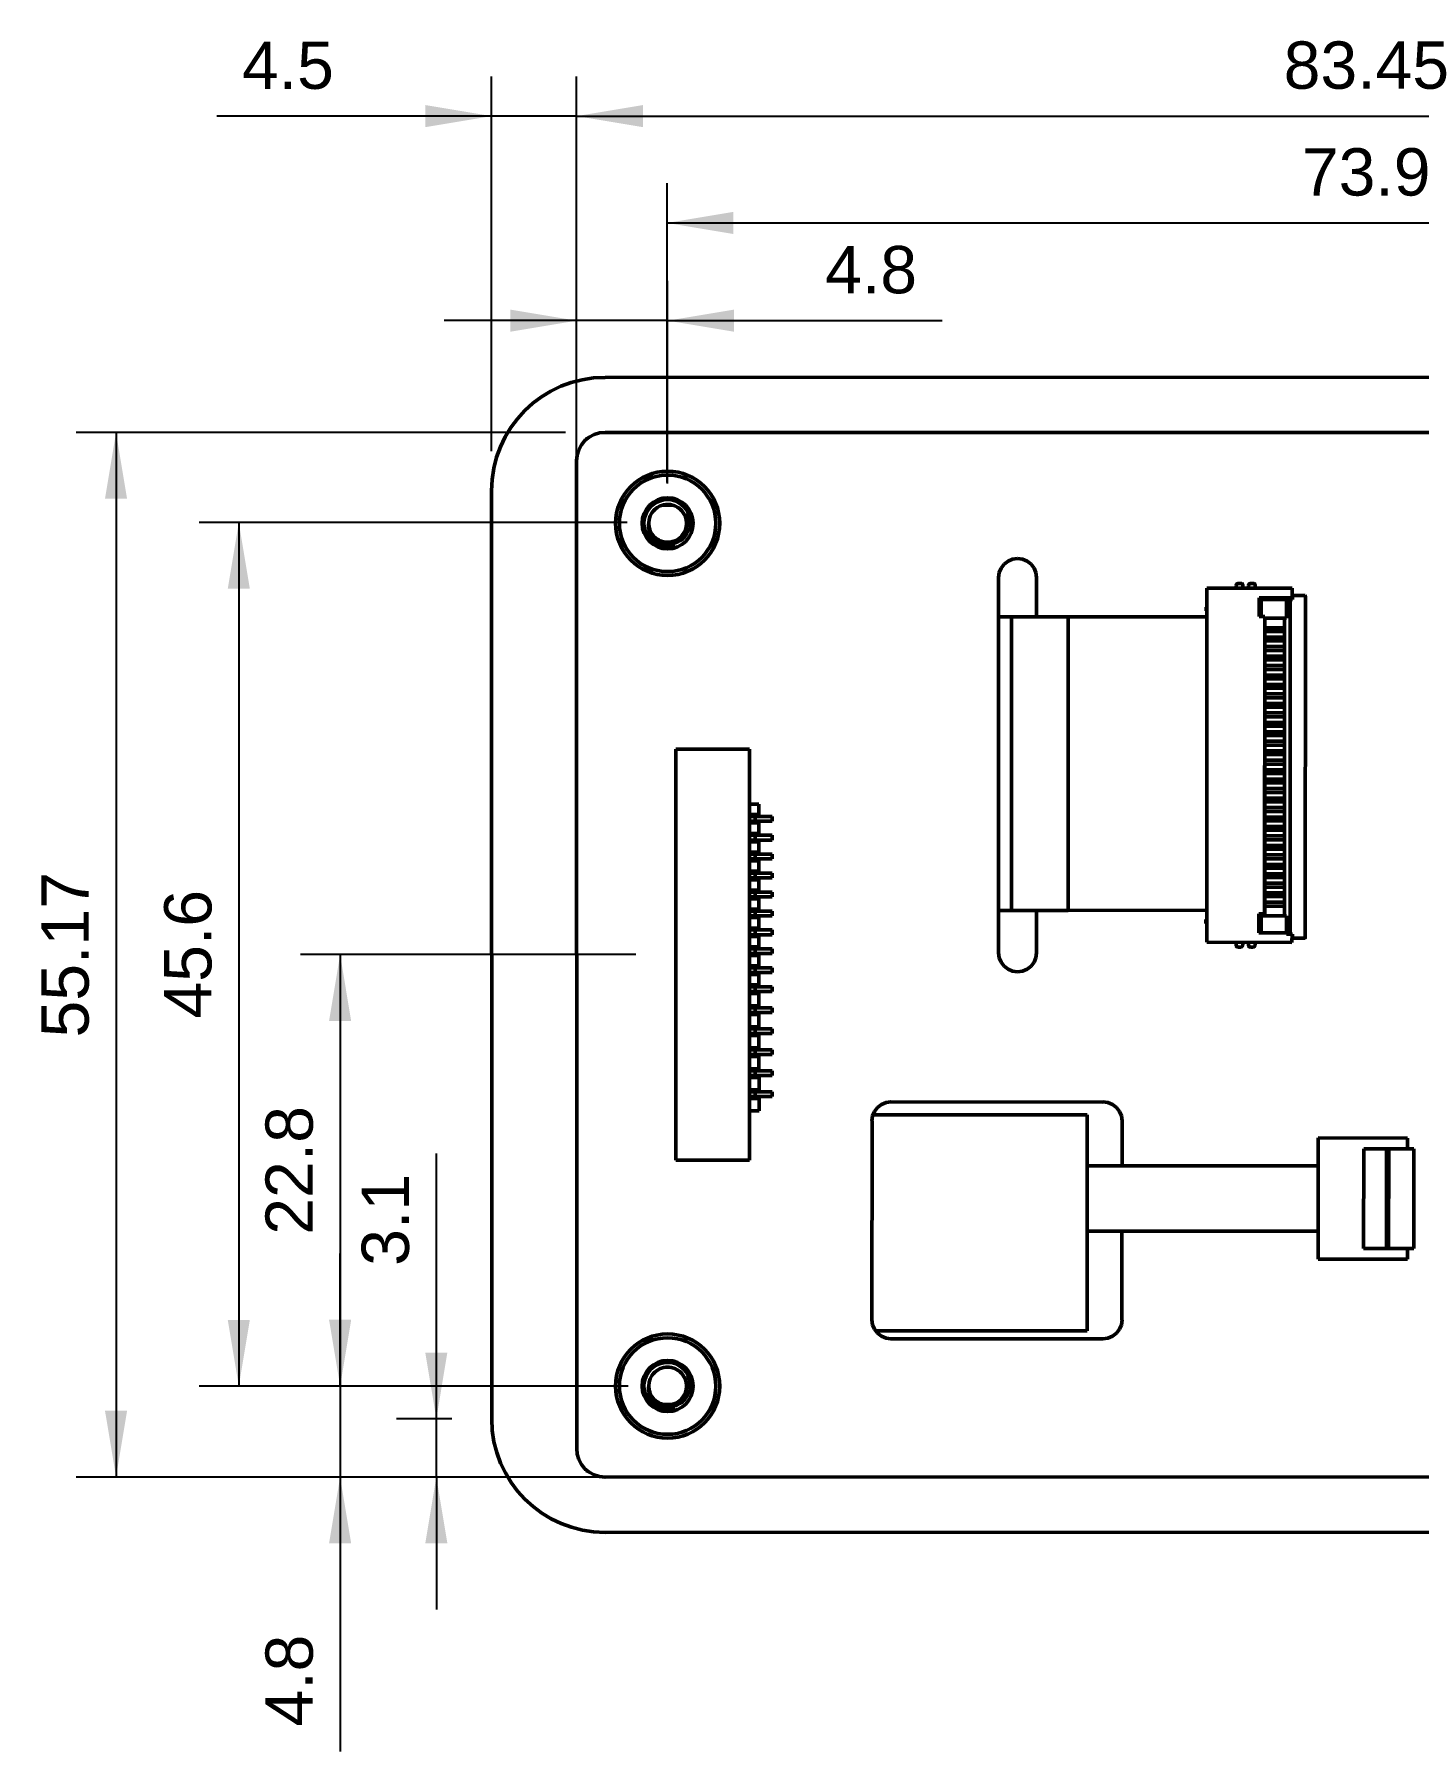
# Model space of a CAD drawing. Header units: millimetres. Extents: x 37 to 347, y 164 to 266.
# Drawn here: x 216.4 to 289.5, y 168.3 to 259 of the extents above; entities that cross this region are included whole.
import ezdxf

# ---------------------------------------------------------------- set-up
doc = ezdxf.new("R2010")
doc.units = ezdxf.units.MM
doc.header["$LTSCALE"] = 0.75
for name, color, linetype, lineweight in [('Dim', 3, 'Continuous', 25), ('Visible', 7, 'Continuous', 50), ('尺寸标注', 3, 'Continuous', 25)]:
    doc.layers.add(name, color=color, linetype=linetype, lineweight=lineweight)
doc.styles.get("Standard").update_dxf_attribs({"font": 'arial.ttf'})
doc.dimstyles.new('Dim-ISO-25', dxfattribs={"dimtxt": 3.5, "dimasz": 3.5, "dimexe": 2.1, "dimexo": 2.1, "dimgap": 1.4, "dimtad": 1, "dimzin": 12, "dimdsep": 46, "dimtxsty": 'Standard', "dimcen": 0, "dimazin": 3, "dimtp": 0.1, "dimtm": 0.1, "dimtfac": 0.714286, "dimtmove": 0, "dimatfit": 3, "dimfxl": 1, "dimtzin": 12, "dimarcsym": 0})

# ---------------------------------------------------------------- blocks, each defined once
blk = doc.blocks.new('*D79')
at = {"color": 0, "linetype": 'ByBlock', "lineweight": -2}
for p, q in [((249.817, 235.29), (249.817, 251.103)), ((323.697, 235.232), (323.697, 251.103)), ((249.817, 249.003), (323.697, 249.003))]:
    blk.add_line(p, q, dxfattribs=at)
at = {"color": 0, "linetype": 'ByBlock'}
for points in [[(249.817, 249.003), (253.317, 248.42), (253.317, 249.587)], [(323.697, 249.003), (320.197, 248.42), (320.197, 249.587)]]:
    blk.add_solid(points, dxfattribs=at)
at = {"layer": 'Defpoints', "color": 0, "linetype": 'ByBlock'}
for p in [(249.817, 233.19), (323.697, 233.132)]:
    blk.add_point(p, dxfattribs=at)
at = {"color": 0, "linetype": 'ByBlock', "lineweight": -2, "insert": (286.757, 251.681), "char_height": 2.5, "attachment_point": 5}
blk.add_mtext('73.9', dxfattribs=at)
blk = doc.blocks.new('*D80')
at = {"color": 0, "linetype": 'ByBlock', "lineweight": -2}
for p, q in [((245.043, 238.539), (245.043, 256.745)), ((328.49, 238.539), (328.49, 256.745)), ((245.043, 254.645), (328.49, 254.645))]:
    blk.add_line(p, q, dxfattribs=at)
at = {"color": 0, "linetype": 'ByBlock'}
for points in [[(245.043, 254.645), (248.543, 254.061), (248.543, 255.228)], [(328.49, 254.645), (324.99, 254.061), (324.99, 255.228)]]:
    blk.add_solid(points, dxfattribs=at)
at = {"layer": 'Defpoints', "color": 0, "linetype": 'ByBlock'}
for p in [(245.043, 236.439), (328.49, 236.439)]:
    blk.add_point(p, dxfattribs=at)
at = {"color": 0, "linetype": 'ByBlock', "lineweight": -2, "insert": (286.767, 257.322), "char_height": 2.5, "attachment_point": 5}
blk.add_mtext('\\A0;83.45', dxfattribs=at)
blk = doc.blocks.new('*D81')
at = {"color": 0, "linetype": 'ByBlock', "lineweight": -2}
for p, q in [((245.043, 235.239), (245.043, 245.942)), ((249.85, 235.239), (249.85, 245.942)), ((245.043, 243.842), (238.043, 243.842)), ((249.85, 243.842), (245.043, 243.842)), ((249.85, 243.842), (264.352, 243.842))]:
    blk.add_line(p, q, dxfattribs=at)
at = {"color": 0, "linetype": 'ByBlock'}
for points in [[(245.043, 243.842), (241.543, 244.426), (241.543, 243.259)], [(249.85, 243.842), (253.35, 244.426), (253.35, 243.259)]]:
    blk.add_solid(points, dxfattribs=at)
at = {"layer": 'Defpoints', "color": 0, "linetype": 'ByBlock'}
for p in [(245.043, 233.139), (249.85, 233.139)]:
    blk.add_point(p, dxfattribs=at)
at = {"color": 0, "linetype": 'ByBlock', "lineweight": -2, "insert": (260.601, 246.519), "char_height": 2.5, "attachment_point": 5}
blk.add_mtext('4.8', dxfattribs=at)
blk = doc.blocks.new('*D82')
at = {"color": 0, "linetype": 'ByBlock', "lineweight": -2}
for p, q in [((232.547, 187.579), (232.547, 194.579)), ((247.75, 187.579), (230.447, 187.579)), ((232.547, 187.579), (232.547, 182.772)), ((247.751, 182.772), (230.447, 182.772)), ((232.547, 182.772), (232.547, 168.271))]:
    blk.add_line(p, q, dxfattribs=at)
at = {"color": 0, "linetype": 'ByBlock'}
for points in [[(232.547, 187.579), (231.963, 191.079), (233.13, 191.079)], [(232.547, 182.772), (231.963, 179.272), (233.13, 179.272)]]:
    blk.add_solid(points, dxfattribs=at)
at = {"layer": 'Defpoints', "color": 0, "linetype": 'ByBlock'}
for p in [(249.85, 187.579), (249.851, 182.772)]:
    blk.add_point(p, dxfattribs=at)
at = {"color": 0, "linetype": 'ByBlock', "lineweight": -2, "insert": (229.87, 172.021), "char_height": 2.5, "attachment_point": 5, "rotation": 90}
blk.add_mtext('4.8', dxfattribs=at)
blk = doc.blocks.new('*D84')
at = {"color": 0, "linetype": 'ByBlock', "lineweight": -2}
for p, q in [((248.177, 210.365), (230.447, 210.365)), ((232.547, 210.365), (232.547, 187.569)), ((247.741, 187.569), (230.447, 187.569))]:
    blk.add_line(p, q, dxfattribs=at)
at = {"color": 0, "linetype": 'ByBlock'}
for points in [[(232.547, 210.365), (231.963, 206.865), (233.13, 206.865)], [(232.547, 187.569), (231.963, 191.069), (233.13, 191.069)]]:
    blk.add_solid(points, dxfattribs=at)
at = {"layer": 'Defpoints', "color": 0, "linetype": 'ByBlock'}
for p in [(250.277, 210.365), (249.841, 187.569)]:
    blk.add_point(p, dxfattribs=at)
at = {"color": 0, "linetype": 'ByBlock', "lineweight": -2, "insert": (229.87, 198.967), "char_height": 2.5, "attachment_point": 5, "rotation": 90}
blk.add_mtext('\\A0;22.8', dxfattribs=at)
blk = doc.blocks.new('*D85')
at = {"color": 0, "linetype": 'ByBlock', "lineweight": -2}
for p, q in [((247.717, 233.19), (225.094, 233.19)), ((227.194, 233.19), (227.194, 187.572)), ((247.757, 187.572), (225.094, 187.572))]:
    blk.add_line(p, q, dxfattribs=at)
at = {"color": 0, "linetype": 'ByBlock'}
for points in [[(227.194, 233.19), (226.611, 229.69), (227.777, 229.69)], [(227.194, 187.572), (226.611, 191.072), (227.777, 191.072)]]:
    blk.add_solid(points, dxfattribs=at)
at = {"layer": 'Defpoints', "color": 0, "linetype": 'ByBlock'}
for p in [(249.817, 233.19), (249.857, 187.572)]:
    blk.add_point(p, dxfattribs=at)
at = {"color": 0, "linetype": 'ByBlock', "lineweight": -2, "insert": (224.518, 210.381), "char_height": 2.5, "attachment_point": 5, "rotation": 90}
blk.add_mtext('45.6', dxfattribs=at)
blk = doc.blocks.new('*D86')
at = {"color": 0, "linetype": 'ByBlock', "lineweight": -2}
for p, q in [((244.45, 237.939), (218.608, 237.939)), ((220.708, 237.939), (220.708, 182.772)), ((244.455, 182.772), (218.608, 182.772))]:
    blk.add_line(p, q, dxfattribs=at)
at = {"color": 0, "linetype": 'ByBlock'}
for points in [[(220.708, 237.939), (220.124, 234.439), (221.291, 234.439)], [(220.708, 182.772), (220.124, 186.272), (221.291, 186.272)]]:
    blk.add_solid(points, dxfattribs=at)
at = {"layer": 'Defpoints', "color": 0, "linetype": 'ByBlock'}
for p in [(246.55, 237.939), (246.555, 182.772)]:
    blk.add_point(p, dxfattribs=at)
at = {"color": 0, "linetype": 'ByBlock', "lineweight": -2, "insert": (218.031, 210.356), "char_height": 2.5, "attachment_point": 5, "rotation": 90}
blk.add_mtext('\\A0;55.17', dxfattribs=at)
blk = doc.blocks.new('*D88')
at = {"color": 0, "linetype": 'ByBlock', "lineweight": -2}
for p, q in [((240.547, 236.947), (240.547, 256.745)), ((245.043, 238.539), (245.043, 256.745)), ((240.547, 254.645), (226.032, 254.645)), ((245.043, 254.645), (240.547, 254.645)), ((245.043, 254.645), (252.043, 254.645))]:
    blk.add_line(p, q, dxfattribs=at)
at = {"color": 0, "linetype": 'ByBlock'}
for points in [[(240.547, 254.645), (237.047, 255.228), (237.047, 254.061)], [(245.043, 254.645), (248.543, 255.228), (248.543, 254.061)]]:
    blk.add_solid(points, dxfattribs=at)
at = {"layer": 'Defpoints', "color": 0, "linetype": 'ByBlock'}
for p in [(245.043, 236.439), (240.547, 234.847)]:
    blk.add_point(p, dxfattribs=at)
at = {"color": 0, "linetype": 'ByBlock', "lineweight": -2, "insert": (229.789, 257.316), "char_height": 2.5, "attachment_point": 5}
blk.add_mtext('\\A0;4.5', dxfattribs=at)
blk = doc.blocks.new('*D90')
at = {"color": 0, "linetype": 'ByBlock', "lineweight": -2}
for p, q in [((237.63, 185.847), (237.63, 199.861)), ((238.454, 185.847), (235.53, 185.847)), ((237.63, 182.772), (237.63, 185.847)), ((244.866, 182.772), (235.53, 182.772)), ((237.63, 182.772), (237.63, 175.772))]:
    blk.add_line(p, q, dxfattribs=at)
at = {"color": 0, "linetype": 'ByBlock'}
for points in [[(237.63, 185.847), (238.213, 189.347), (237.046, 189.347)], [(237.63, 182.772), (238.213, 179.272), (237.046, 179.272)]]:
    blk.add_solid(points, dxfattribs=at)
at = {"layer": 'Defpoints', "color": 0, "linetype": 'ByBlock'}
for p in [(240.554, 185.847), (246.966, 182.772)]:
    blk.add_point(p, dxfattribs=at)
at = {"color": 0, "linetype": 'ByBlock', "lineweight": -2, "insert": (234.952, 196.354), "char_height": 2.5, "attachment_point": 5, "rotation": 90}
blk.add_mtext('\\A0;3.1', dxfattribs=at)

msp = doc.modelspace()

# ---------------------------------------------------------------- linework, layer by layer
at = {"layer": 'Visible'}
for p, q in [((246.546, 240.848), (326.986, 240.859)), ((245.713, 237.692), (245.484, 237.505)), ((245.973, 237.832), (245.713, 237.692)), ((246.256, 237.918), (245.973, 237.832)), ((246.55, 237.939), (246.256, 237.918)), ((326.99, 237.946), (246.55, 237.939)), ((245.072, 236.733), (245.043, 236.439)), ((245.158, 237.016), (245.072, 236.733)), ((245.297, 237.277), (245.158, 237.016)), ((245.484, 237.505), (245.297, 237.277)), ((245.597, 237.598), (245.517, 237.598)), ((245.517, 237.598), (245.517, 237.531)), ((245.043, 236.439), (245.05, 184.289)), ((240.554, 185.847), (240.547, 234.847)), ((250.132, 234.098), (249.568, 234.098)), ((268.337, 231.282), (268.076, 231.247)), ((268.598, 231.247), (268.337, 231.282)), ((267.363, 230.534), (267.329, 230.273)), ((267.464, 230.778), (267.363, 230.534)), ((267.624, 230.986), (267.464, 230.778)), ((267.833, 231.147), (267.624, 230.986)), ((268.076, 231.247), (267.833, 231.147)), ((268.842, 231.147), (268.598, 231.247)), ((269.05, 230.986), (268.842, 231.147)), ((269.211, 230.778), (269.05, 230.986)), ((269.311, 230.534), (269.211, 230.778)), ((269.346, 230.273), (269.311, 230.534)), ((267.329, 230.273), (267.337, 230.273)), ((267.337, 230.273), (267.329, 210.461)), ((269.345, 228.201), (269.346, 230.273)), ((278.337, 211.013), (278.346, 229.713)), ((282.846, 229.711), (278.346, 229.713)), ((279.896, 229.863), (279.896, 229.713)), ((280.146, 229.963), (279.996, 229.963)), ((280.246, 229.762), (280.246, 229.862)), ((280.546, 229.862), (280.546, 229.762)), ((280.796, 229.962), (280.646, 229.962)), ((280.896, 229.712), (280.896, 229.862)), ((282.846, 229.711), (282.845, 229.211)), ((278.345, 228.713), (278.295, 228.713)), ((278.295, 228.713), (278.295, 228.513)), ((281.095, 228.212), (281.095, 229.212)), ((281.095, 229.212), (282.845, 229.211)), ((281.208, 229.118), (281.207, 228.212)), ((281.208, 229.118), (281.408, 229.118)), ((281.408, 229.118), (282.548, 229.118)), ((282.345, 229.212), (282.345, 229.118)), ((282.548, 229.118), (282.547, 228.138)), ((282.548, 229.118), (282.748, 229.117)), ((282.74, 211.437), (282.748, 229.117)), ((282.748, 229.117), (282.868, 229.117)), ((282.845, 229.117), (282.845, 229.211)), ((283.479, 229.327), (282.868, 229.327)), ((282.868, 229.117), (282.868, 229.327)), ((283.535, 229.327), (283.479, 229.327)), ((283.54, 211.277), (283.548, 229.277)), ((268.018, 228.201), (267.336, 228.201)), ((271.018, 228.201), (268.018, 228.201)), ((268.02, 212.701), (268.018, 228.201)), ((271.018, 228.201), (278.345, 228.202)), ((271.02, 212.701), (271.018, 228.201)), ((278.345, 228.513), (278.295, 228.513)), ((281.395, 228.212), (281.095, 228.212)), ((281.388, 212.512), (281.395, 228.212)), ((281.407, 228.138), (281.395, 228.138)), ((281.395, 227.712), (281.407, 227.712)), ((282.547, 228.138), (281.407, 228.138)), ((281.407, 228.138), (281.407, 227.628)), ((282.447, 227.628), (282.447, 228.138)), ((281.407, 227.128), (281.394, 227.128)), ((281.407, 226.928), (281.394, 226.928)), ((281.407, 227.628), (281.395, 227.628)), ((281.407, 227.428), (281.395, 227.428)), ((281.395, 227.212), (281.407, 227.212)), ((281.407, 227.628), (282.447, 227.628)), ((281.407, 227.428), (281.407, 227.628)), ((281.407, 227.428), (281.407, 227.128)), ((282.447, 227.428), (281.407, 227.428)), ((281.407, 226.928), (281.407, 227.128)), ((281.407, 227.128), (282.447, 227.128)), ((281.407, 226.928), (281.407, 226.628)), ((282.447, 226.928), (281.407, 226.928)), ((282.447, 227.628), (282.447, 227.428)), ((282.447, 227.128), (282.447, 227.428)), ((282.447, 227.128), (282.447, 226.928)), ((282.447, 226.628), (282.447, 226.928)), ((281.394, 226.712), (281.407, 226.712)), ((281.407, 226.628), (281.394, 226.628)), ((281.406, 226.428), (281.394, 226.428)), ((281.394, 226.212), (281.406, 226.212)), ((281.406, 226.128), (281.394, 226.128)), ((281.406, 225.928), (281.394, 225.928)), ((281.406, 226.428), (281.407, 226.628)), ((281.406, 226.428), (281.406, 226.128)), ((282.446, 226.428), (281.406, 226.428)), ((281.406, 225.928), (281.406, 226.128)), ((281.406, 226.128), (282.446, 226.128)), ((281.406, 225.928), (281.406, 225.628)), ((282.446, 225.928), (281.406, 225.928)), ((281.407, 226.628), (282.447, 226.628)), ((282.447, 226.628), (282.446, 226.428)), ((282.446, 226.128), (282.446, 226.428)), ((282.446, 226.128), (282.446, 225.928)), ((282.446, 225.628), (282.446, 225.928)), ((281.394, 225.712), (281.406, 225.712)), ((281.406, 225.628), (281.394, 225.628)), ((281.406, 225.428), (281.394, 225.428)), ((281.394, 225.212), (281.406, 225.212)), ((281.406, 225.128), (281.394, 225.128)), ((281.406, 224.928), (281.394, 224.928)), ((281.406, 225.428), (281.406, 225.628)), ((281.406, 225.628), (282.446, 225.628)), ((281.406, 225.428), (281.406, 225.128)), ((282.446, 225.428), (281.406, 225.428)), ((281.406, 224.928), (281.406, 225.128)), ((281.406, 225.128), (282.446, 225.128)), ((281.406, 224.928), (281.406, 224.628)), ((282.446, 224.928), (281.406, 224.928)), ((282.446, 225.628), (282.446, 225.428)), ((282.446, 225.128), (282.446, 225.428)), ((282.446, 225.128), (282.446, 224.928)), ((282.446, 224.628), (282.446, 224.928)), ((281.393, 224.712), (281.406, 224.712)), ((281.406, 224.628), (281.393, 224.628)), ((281.406, 224.428), (281.393, 224.428)), ((281.393, 224.212), (281.405, 224.212)), ((281.405, 224.128), (281.393, 224.128)), ((281.406, 224.428), (281.405, 224.128)), ((281.405, 223.928), (281.405, 224.128)), ((281.405, 224.128), (282.445, 224.128)), ((281.406, 224.428), (281.406, 224.628)), ((281.406, 224.628), (282.446, 224.628)), ((282.446, 224.428), (281.406, 224.428)), ((282.445, 224.128), (282.446, 224.428)), ((282.445, 224.128), (282.445, 223.928)), ((282.446, 224.628), (282.446, 224.428)), ((281.405, 223.928), (281.393, 223.928)), ((281.393, 223.712), (281.405, 223.712)), ((281.405, 223.628), (281.393, 223.628)), ((281.405, 223.428), (281.393, 223.428)), ((281.393, 223.212), (281.405, 223.212)), ((281.405, 223.128), (281.393, 223.128)), ((281.405, 223.928), (281.405, 223.628)), ((282.445, 223.928), (281.405, 223.928)), ((281.405, 223.428), (281.405, 223.628)), ((281.405, 223.628), (282.445, 223.628)), ((281.405, 223.428), (281.405, 223.128)), ((282.445, 223.428), (281.405, 223.428)), ((281.405, 222.928), (281.405, 223.128)), ((281.405, 223.128), (282.445, 223.128)), ((282.445, 223.628), (282.445, 223.928)), ((282.445, 223.628), (282.445, 223.428)), ((282.445, 223.128), (282.445, 223.428)), ((282.445, 223.128), (282.445, 222.928)), ((281.405, 222.428), (281.392, 222.428)), ((281.392, 222.212), (281.405, 222.212)), ((281.405, 222.928), (281.393, 222.928)), ((281.393, 222.712), (281.405, 222.712)), ((281.405, 222.628), (281.393, 222.628)), ((281.405, 222.928), (281.405, 222.628)), ((282.445, 222.928), (281.405, 222.928)), ((281.405, 222.428), (281.405, 222.628)), ((281.405, 222.628), (282.445, 222.628)), ((281.405, 222.428), (281.405, 222.128)), ((282.445, 222.428), (281.405, 222.428)), ((282.445, 222.628), (282.445, 222.928)), ((282.445, 222.628), (282.445, 222.428)), ((282.445, 222.128), (282.445, 222.428)), ((281.405, 222.128), (281.392, 222.128)), ((281.404, 221.928), (281.392, 221.928)), ((281.392, 221.712), (281.404, 221.712)), ((281.404, 221.628), (281.392, 221.628)), ((281.404, 221.428), (281.392, 221.428)), ((281.404, 221.928), (281.405, 222.128)), ((281.404, 221.928), (281.404, 221.628)), ((282.444, 221.928), (281.404, 221.928)), ((281.404, 221.428), (281.404, 221.628)), ((281.404, 221.628), (282.444, 221.628)), ((281.404, 221.428), (281.404, 221.128)), ((282.444, 221.428), (281.404, 221.428)), ((281.405, 222.128), (282.445, 222.128)), ((282.445, 222.128), (282.444, 221.928)), ((282.444, 221.628), (282.444, 221.928)), ((282.444, 221.628), (282.444, 221.428)), ((282.444, 221.128), (282.444, 221.428)), ((250.275, 221.215), (250.278, 199.515)), ((254.175, 221.215), (250.275, 221.215)), ((254.178, 199.515), (254.175, 221.215)), ((281.392, 221.212), (281.404, 221.212)), ((281.404, 221.128), (281.392, 221.128)), ((281.404, 220.928), (281.392, 220.928)), ((281.392, 220.712), (281.404, 220.712)), ((281.404, 220.628), (281.392, 220.628)), ((281.404, 220.428), (281.392, 220.428)), ((281.404, 220.928), (281.404, 221.128)), ((281.404, 221.128), (282.444, 221.128)), ((281.404, 220.928), (281.404, 220.628)), ((282.444, 220.928), (281.404, 220.928)), ((281.404, 220.428), (281.404, 220.628)), ((281.404, 220.628), (282.444, 220.628)), ((281.404, 220.428), (281.404, 220.128)), ((282.444, 220.428), (281.404, 220.428)), ((282.444, 221.128), (282.444, 220.928)), ((282.444, 220.628), (282.444, 220.928)), ((282.444, 220.628), (282.444, 220.428)), ((282.444, 220.128), (282.444, 220.428)), ((281.391, 220.212), (281.404, 220.212)), ((281.404, 220.128), (281.391, 220.128)), ((281.404, 219.928), (281.391, 219.928)), ((281.391, 219.712), (281.403, 219.712)), ((281.403, 219.628), (281.391, 219.628)), ((281.404, 219.928), (281.403, 219.628)), ((281.403, 219.428), (281.403, 219.628)), ((281.403, 219.628), (282.443, 219.628)), ((281.404, 219.928), (281.404, 220.128)), ((281.404, 220.128), (282.444, 220.128)), ((282.444, 219.928), (281.404, 219.928)), ((282.443, 219.628), (282.444, 219.928)), ((282.443, 219.628), (282.443, 219.428)), ((282.444, 220.128), (282.444, 219.928)), ((281.403, 219.428), (281.391, 219.428)), ((281.391, 219.212), (281.403, 219.212)), ((281.403, 219.128), (281.391, 219.128)), ((281.403, 218.928), (281.391, 218.928)), ((281.391, 218.712), (281.403, 218.712)), ((281.403, 218.628), (281.391, 218.628)), ((281.403, 219.428), (281.403, 219.128)), ((282.443, 219.428), (281.403, 219.428)), ((281.403, 218.928), (281.403, 219.128)), ((281.403, 219.128), (282.443, 219.128)), ((281.403, 218.928), (281.403, 218.628)), ((282.443, 218.928), (281.403, 218.928)), ((281.403, 218.428), (281.403, 218.628)), ((281.403, 218.628), (282.443, 218.628)), ((282.443, 219.128), (282.443, 219.428)), ((282.443, 219.128), (282.443, 218.928)), ((282.443, 218.628), (282.443, 218.928)), ((282.443, 218.628), (282.443, 218.428)), ((254.175, 218.315), (254.675, 218.315)), ((254.176, 217.765), (254.676, 217.765)), ((254.176, 217.665), (254.226, 217.665)), ((254.476, 217.665), (254.226, 217.665)), ((254.476, 217.665), (255.376, 217.665)), ((254.476, 217.665), (254.476, 217.415)), ((254.676, 217.765), (254.675, 218.315)), ((255.376, 217.665), (255.376, 217.415)), ((281.403, 217.928), (281.39, 217.928)), ((281.39, 217.712), (281.403, 217.712)), ((281.403, 218.428), (281.391, 218.428)), ((281.391, 218.212), (281.403, 218.212)), ((281.403, 218.128), (281.391, 218.128)), ((281.403, 218.428), (281.403, 218.128)), ((282.443, 218.428), (281.403, 218.428)), ((281.403, 217.928), (281.403, 218.128)), ((281.403, 218.128), (282.443, 218.128)), ((281.403, 217.928), (281.403, 217.628)), ((282.443, 217.928), (281.403, 217.928)), ((282.443, 218.128), (282.443, 218.428)), ((282.443, 218.128), (282.443, 217.928)), ((282.443, 217.628), (282.443, 217.928)), ((254.176, 217.415), (254.226, 217.415)), ((254.176, 217.315), (254.676, 217.315)), ((254.176, 216.765), (254.676, 216.765)), ((254.226, 217.415), (254.476, 217.415)), ((255.376, 217.415), (254.476, 217.415)), ((254.676, 216.765), (254.676, 217.315)), ((281.403, 217.628), (281.39, 217.628)), ((281.402, 217.428), (281.39, 217.428)), ((281.39, 217.212), (281.402, 217.212)), ((281.402, 217.128), (281.39, 217.128)), ((281.402, 216.928), (281.39, 216.928)), ((281.402, 217.428), (281.403, 217.628)), ((281.402, 217.428), (281.402, 217.128)), ((282.442, 217.428), (281.402, 217.428)), ((281.402, 216.928), (281.402, 217.128)), ((281.402, 217.128), (282.442, 217.128)), ((281.402, 216.928), (281.402, 216.628)), ((282.442, 216.928), (281.402, 216.928)), ((281.403, 217.628), (282.443, 217.628)), ((282.443, 217.628), (282.442, 217.428)), ((282.442, 217.128), (282.442, 217.428)), ((282.442, 217.128), (282.442, 216.928)), ((282.442, 216.628), (282.442, 216.928)), ((254.176, 216.665), (254.226, 216.665)), ((254.176, 216.415), (254.226, 216.415)), ((254.176, 216.315), (254.676, 216.315)), ((254.476, 216.665), (254.226, 216.665)), ((254.226, 216.415), (254.476, 216.415)), ((254.476, 216.665), (255.376, 216.665)), ((254.476, 216.665), (254.476, 216.415)), ((255.376, 216.415), (254.476, 216.415)), ((254.676, 215.765), (254.676, 216.315)), ((255.376, 216.665), (255.376, 216.415)), ((281.39, 216.712), (281.402, 216.712)), ((281.402, 216.628), (281.39, 216.628)), ((281.402, 216.428), (281.39, 216.428)), ((281.39, 216.212), (281.402, 216.212)), ((281.402, 216.128), (281.39, 216.128)), ((281.402, 215.928), (281.39, 215.928)), ((281.402, 216.428), (281.402, 216.628)), ((281.402, 216.628), (282.442, 216.628)), ((281.402, 216.428), (281.402, 216.128)), ((282.442, 216.428), (281.402, 216.428)), ((281.402, 215.928), (281.402, 216.128)), ((281.402, 216.128), (282.442, 216.128)), ((281.402, 215.928), (281.402, 215.628)), ((282.442, 215.928), (281.402, 215.928)), ((282.442, 216.628), (282.442, 216.428)), ((282.442, 216.128), (282.442, 216.428)), ((282.442, 216.128), (282.442, 215.928)), ((282.442, 215.628), (282.442, 215.928)), ((254.176, 215.765), (254.676, 215.765)), ((254.176, 215.665), (254.226, 215.665)), ((254.176, 215.415), (254.226, 215.415)), ((254.176, 215.315), (254.676, 215.315)), ((254.476, 215.665), (254.226, 215.665)), ((254.226, 215.415), (254.476, 215.415)), ((254.476, 215.665), (255.376, 215.665)), ((254.476, 215.665), (254.476, 215.415)), ((255.376, 215.415), (254.476, 215.415)), ((254.676, 214.765), (254.676, 215.315)), ((255.376, 215.665), (255.376, 215.415)), ((281.402, 215.628), (281.389, 215.628)), ((281.402, 215.428), (281.389, 215.428)), ((281.389, 215.212), (281.402, 215.212)), ((281.401, 215.128), (281.389, 215.128)), ((281.39, 215.712), (281.402, 215.712)), ((281.402, 215.428), (281.401, 215.128)), ((281.401, 214.928), (281.401, 215.128)), ((281.401, 215.128), (282.441, 215.128)), ((281.402, 215.428), (281.402, 215.628)), ((281.402, 215.628), (282.442, 215.628)), ((282.442, 215.428), (281.402, 215.428)), ((282.441, 215.128), (282.442, 215.428)), ((282.441, 215.128), (282.441, 214.928)), ((282.442, 215.628), (282.442, 215.428)), ((254.176, 214.765), (254.676, 214.765)), ((254.176, 214.665), (254.226, 214.665)), ((254.176, 214.415), (254.226, 214.415)), ((254.176, 214.315), (254.676, 214.315)), ((254.476, 214.665), (254.226, 214.665)), ((254.226, 214.415), (254.476, 214.415)), ((254.476, 214.665), (255.376, 214.665)), ((254.476, 214.665), (254.476, 214.415)), ((255.376, 214.415), (254.476, 214.415)), ((254.676, 213.765), (254.676, 214.315)), ((255.376, 214.665), (255.376, 214.415)), ((281.401, 214.928), (281.389, 214.928)), ((281.389, 214.712), (281.401, 214.712)), ((281.401, 214.628), (281.389, 214.628)), ((281.401, 214.428), (281.389, 214.428)), ((281.389, 214.212), (281.401, 214.212)), ((281.401, 214.128), (281.389, 214.128)), ((281.401, 214.928), (281.401, 214.628)), ((282.441, 214.928), (281.401, 214.928)), ((281.401, 214.428), (281.401, 214.628)), ((281.401, 214.628), (282.441, 214.628)), ((281.401, 214.428), (281.401, 214.128)), ((282.441, 214.428), (281.401, 214.428)), ((281.401, 213.928), (281.401, 214.128)), ((281.401, 214.128), (282.441, 214.128)), ((282.441, 214.628), (282.441, 214.928)), ((282.441, 214.628), (282.441, 214.428)), ((282.441, 214.128), (282.441, 214.428)), ((282.441, 214.128), (282.441, 213.928)), ((254.176, 213.765), (254.676, 213.765)), ((254.176, 213.665), (254.226, 213.665)), ((254.176, 213.415), (254.226, 213.415)), ((254.176, 213.315), (254.676, 213.315)), ((254.476, 213.665), (254.226, 213.665)), ((254.226, 213.415), (254.476, 213.415)), ((254.476, 213.665), (255.376, 213.665)), ((254.476, 213.665), (254.476, 213.415)), ((255.376, 213.415), (254.476, 213.415)), ((254.676, 212.765), (254.676, 213.315)), ((255.376, 213.665), (255.376, 213.415)), ((281.388, 213.212), (281.401, 213.212)), ((281.401, 213.128), (281.388, 213.128)), ((281.401, 213.928), (281.389, 213.928)), ((281.389, 213.712), (281.401, 213.712)), ((281.401, 213.628), (281.389, 213.628)), ((281.401, 213.428), (281.389, 213.428)), ((281.401, 213.928), (281.401, 213.628)), ((282.441, 213.928), (281.401, 213.928)), ((281.401, 213.428), (281.401, 213.628)), ((281.401, 213.628), (282.441, 213.628)), ((281.401, 213.428), (281.401, 213.128)), ((282.441, 213.428), (281.401, 213.428)), ((281.401, 212.928), (281.401, 213.128)), ((281.401, 213.128), (282.441, 213.128)), ((282.441, 213.628), (282.441, 213.928)), ((282.441, 213.628), (282.441, 213.428)), ((282.441, 213.128), (282.441, 213.428)), ((282.441, 213.128), (282.441, 212.928)), ((254.176, 212.765), (254.676, 212.765)), ((254.176, 212.665), (254.226, 212.665)), ((254.176, 212.415), (254.226, 212.415)), ((254.176, 212.315), (254.676, 212.315)), ((254.476, 212.665), (254.226, 212.665)), ((254.226, 212.415), (254.476, 212.415)), ((254.476, 212.665), (255.376, 212.665)), ((254.476, 212.665), (254.476, 212.415)), ((255.376, 212.415), (254.476, 212.415)), ((254.676, 211.765), (254.676, 212.315)), ((255.376, 212.665), (255.376, 212.415)), ((268.02, 212.701), (267.33, 212.701)), ((268.02, 212.701), (271.02, 212.701)), ((269.337, 210.461), (269.338, 212.701)), ((278.338, 212.702), (271.02, 212.701)), ((281.088, 212.512), (281.388, 212.512)), ((281.088, 211.512), (281.088, 212.512)), ((281.2, 212.418), (281.4, 212.418)), ((281.2, 212.418), (281.2, 211.512)), ((281.401, 212.928), (281.388, 212.928)), ((281.401, 212.928), (281.4, 212.418)), ((281.4, 212.418), (282.54, 212.418)), ((282.441, 212.928), (281.401, 212.928)), ((282.44, 212.418), (282.441, 212.928)), ((282.54, 212.418), (282.54, 211.511)), ((254.176, 211.765), (254.676, 211.765)), ((254.176, 211.665), (254.226, 211.665)), ((254.176, 211.415), (254.226, 211.415)), ((254.176, 211.315), (254.676, 211.315)), ((254.476, 211.665), (254.226, 211.665)), ((254.226, 211.415), (254.476, 211.415)), ((254.476, 211.665), (255.376, 211.665)), ((254.476, 211.665), (254.476, 211.415)), ((255.376, 211.415), (254.476, 211.415)), ((254.677, 210.765), (254.676, 211.315)), ((255.376, 211.665), (255.376, 211.415)), ((278.338, 212.213), (278.288, 212.213)), ((278.288, 212.213), (278.288, 212.013)), ((278.338, 212.013), (278.288, 212.013)), ((282.545, 211.511), (281.088, 211.512)), ((282.74, 211.437), (282.545, 211.438)), ((282.86, 211.437), (282.74, 211.437)), ((282.838, 211.437), (282.837, 211.011)), ((282.86, 211.227), (282.86, 211.437)), ((254.177, 210.765), (254.677, 210.765)), ((254.177, 210.665), (254.227, 210.665)), ((254.177, 210.415), (254.227, 210.415)), ((254.477, 210.665), (254.227, 210.665)), ((254.227, 210.415), (254.477, 210.415)), ((254.477, 210.665), (255.377, 210.665)), ((254.477, 210.665), (254.477, 210.415)), ((255.377, 210.415), (254.477, 210.415)), ((255.377, 210.665), (255.377, 210.415)), ((267.329, 210.461), (267.363, 210.2)), ((269.311, 210.2), (269.346, 210.461)), ((269.346, 210.461), (269.337, 210.461)), ((278.337, 211.013), (282.837, 211.011)), ((279.887, 211.013), (279.887, 210.863)), ((279.987, 210.763), (280.137, 210.763)), ((280.237, 210.862), (280.237, 210.962)), ((280.537, 210.962), (280.537, 210.862)), ((280.637, 210.762), (280.787, 210.762)), ((280.887, 210.862), (280.887, 211.012)), ((283.471, 211.227), (282.86, 211.227)), ((283.471, 211.227), (283.527, 211.227)), ((254.177, 210.315), (254.677, 210.315)), ((254.177, 209.765), (254.677, 209.765)), ((254.177, 209.665), (254.227, 209.665)), ((254.477, 209.665), (254.227, 209.665)), ((254.477, 209.665), (255.377, 209.665)), ((254.477, 209.665), (254.477, 209.415)), ((254.677, 209.765), (254.677, 210.315)), ((255.377, 209.665), (255.377, 209.415)), ((267.363, 210.2), (267.464, 209.957)), ((267.464, 209.957), (267.624, 209.748)), ((267.624, 209.748), (267.833, 209.588)), ((267.833, 209.588), (268.076, 209.487)), ((268.598, 209.487), (268.842, 209.588)), ((268.842, 209.588), (269.05, 209.748)), ((269.05, 209.748), (269.211, 209.957)), ((269.211, 209.957), (269.311, 210.2)), ((254.177, 209.415), (254.227, 209.415)), ((254.177, 209.315), (254.677, 209.315)), ((254.177, 208.765), (254.677, 208.765)), ((254.177, 208.665), (254.227, 208.665)), ((254.227, 209.415), (254.477, 209.415)), ((254.477, 208.665), (254.227, 208.665)), ((255.377, 209.415), (254.477, 209.415)), ((254.477, 208.665), (255.377, 208.665)), ((254.477, 208.665), (254.477, 208.415)), ((254.677, 208.765), (254.677, 209.315)), ((255.377, 208.665), (255.377, 208.415)), ((268.076, 209.487), (268.337, 209.453)), ((268.337, 209.453), (268.598, 209.487)), ((254.177, 208.415), (254.227, 208.415)), ((254.177, 208.315), (254.677, 208.315)), ((254.227, 208.415), (254.477, 208.415)), ((255.377, 208.415), (254.477, 208.415)), ((254.677, 207.655), (254.677, 208.315)), ((254.677, 207.655), (254.177, 207.655)), ((254.177, 207.555), (254.227, 207.555)), ((254.227, 207.305), (254.177, 207.305)), ((254.677, 207.205), (254.177, 207.205)), ((254.227, 207.555), (254.477, 207.555)), ((254.227, 207.305), (254.477, 207.305)), ((254.477, 207.555), (254.477, 207.305)), ((255.377, 207.555), (254.477, 207.555)), ((255.377, 207.305), (254.477, 207.305)), ((254.677, 207.205), (254.677, 206.545)), ((255.377, 207.555), (255.377, 207.305)), ((254.677, 206.545), (254.177, 206.545)), ((254.227, 206.445), (254.177, 206.445)), ((254.227, 206.195), (254.177, 206.195)), ((254.677, 206.095), (254.177, 206.095)), ((254.227, 206.445), (254.477, 206.445)), ((254.227, 206.195), (254.477, 206.195)), ((254.477, 206.445), (254.477, 206.195)), ((255.377, 206.445), (254.477, 206.445)), ((255.377, 206.195), (254.477, 206.195)), ((254.677, 206.095), (254.677, 205.435)), ((255.377, 206.445), (255.377, 206.195)), ((254.677, 205.435), (254.177, 205.435)), ((254.227, 205.335), (254.177, 205.335)), ((254.227, 205.085), (254.177, 205.085)), ((254.677, 204.985), (254.177, 204.985)), ((254.227, 205.335), (254.477, 205.335)), ((254.227, 205.085), (254.477, 205.085)), ((254.477, 205.335), (254.477, 205.085)), ((255.377, 205.335), (254.477, 205.335)), ((255.377, 205.085), (254.477, 205.085)), ((254.677, 204.985), (254.677, 204.325)), ((255.377, 205.335), (255.377, 205.085)), ((254.677, 204.325), (254.177, 204.325)), ((254.227, 204.225), (254.177, 204.225)), ((254.227, 204.225), (254.477, 204.225)), ((254.477, 204.225), (254.477, 203.975)), ((255.377, 204.225), (254.477, 204.225)), ((255.377, 204.225), (255.377, 203.975)), ((254.227, 203.975), (254.177, 203.975)), ((254.678, 203.875), (254.178, 203.875)), ((254.678, 203.215), (254.178, 203.215)), ((254.227, 203.975), (254.477, 203.975)), ((255.377, 203.975), (254.477, 203.975)), ((254.678, 203.875), (254.678, 203.215)), ((254.228, 203.115), (254.178, 203.115)), ((254.228, 202.865), (254.178, 202.865)), ((254.678, 202.765), (254.178, 202.765)), ((254.228, 203.115), (254.478, 203.115)), ((254.228, 202.865), (254.478, 202.865)), ((254.478, 203.115), (254.478, 202.865)), ((255.378, 203.115), (254.478, 203.115)), ((255.378, 202.865), (254.478, 202.865)), ((254.678, 202.765), (254.678, 202.105)), ((255.378, 203.115), (255.378, 202.865)), ((260.937, 202.292), (260.777, 202.084)), ((261.146, 202.453), (260.937, 202.292)), ((261.389, 202.553), (261.146, 202.453)), ((261.65, 202.588), (261.389, 202.553)), ((272.85, 202.579), (261.65, 202.588)), ((272.85, 202.588), (272.85, 202.579)), ((273.111, 202.553), (272.85, 202.588)), ((273.355, 202.453), (273.111, 202.553)), ((273.563, 202.292), (273.355, 202.453)), ((273.724, 202.084), (273.563, 202.292)), ((254.678, 202.105), (254.178, 202.105)), ((260.676, 201.84), (260.642, 201.579)), ((260.642, 201.579), (260.65, 201.579)), ((260.65, 201.579), (260.642, 191.079)), ((260.777, 202.084), (260.676, 201.84)), ((260.701, 201.9), (272.022, 201.901)), ((272.022, 199.201), (272.022, 201.901)), ((273.824, 201.84), (273.724, 202.084)), ((273.859, 201.579), (273.824, 201.84)), ((273.857, 199.202), (273.859, 201.579)), ((284.228, 200.681), (284.223, 194.281)), ((288.948, 200.677), (284.228, 200.681)), ((288.948, 200.107), (288.948, 200.677)), ((286.623, 194.849), (286.628, 200.109)), ((286.628, 200.109), (287.889, 200.108)), ((287.828, 194.848), (287.832, 200.108)), ((287.945, 200.108), (287.889, 200.108)), ((287.941, 194.848), (287.945, 200.108)), ((287.945, 200.108), (288.279, 200.107)), ((288.279, 200.107), (289.278, 200.107)), ((289.273, 194.847), (289.278, 200.107)), ((250.278, 199.515), (254.178, 199.515)), ((275.022, 199.202), (272.022, 199.201)), ((272.022, 195.751), (272.022, 199.201)), ((275.022, 199.202), (284.227, 199.203)), ((272.022, 195.751), (275.022, 195.752)), ((272.023, 190.501), (272.022, 195.751)), ((273.85, 191.079), (273.854, 195.752)), ((284.224, 195.753), (275.022, 195.752)), ((284.223, 194.281), (288.943, 194.277)), ((286.623, 194.849), (287.884, 194.848)), ((287.884, 194.848), (287.941, 194.848)), ((287.941, 194.848), (288.275, 194.847)), ((288.275, 194.847), (289.273, 194.847)), ((288.943, 194.277), (288.943, 194.847)), ((260.642, 191.079), (260.676, 190.818)), ((260.676, 190.818), (260.777, 190.575)), ((260.777, 190.575), (260.937, 190.366)), ((260.834, 190.5), (272.023, 190.501)), ((273.563, 190.366), (273.724, 190.575)), ((273.724, 190.575), (273.824, 190.818)), ((273.824, 190.818), (273.859, 191.079)), ((273.859, 191.079), (273.85, 191.079)), ((260.937, 190.366), (261.146, 190.206)), ((261.146, 190.206), (261.389, 190.105)), ((261.389, 190.105), (261.65, 190.071)), ((261.65, 190.071), (261.65, 190.079)), ((261.65, 190.079), (272.85, 190.071)), ((272.85, 190.071), (273.111, 190.105)), ((273.111, 190.105), (273.355, 190.206)), ((273.355, 190.206), (273.563, 190.366)), ((249.659, 186.598), (250.044, 186.598)), ((245.05, 184.289), (245.072, 183.985)), ((245.072, 183.985), (245.158, 183.702)), ((245.158, 183.702), (245.297, 183.442)), ((245.297, 183.442), (245.484, 183.213)), ((245.484, 183.213), (245.713, 183.026)), ((245.524, 183.181), (245.524, 183.098)), ((245.524, 183.098), (245.625, 183.098)), ((245.713, 183.026), (245.973, 182.887)), ((245.973, 182.887), (246.256, 182.801)), ((246.256, 182.801), (246.55, 182.772)), ((246.55, 182.772), (326.99, 182.779)), ((326.995, 179.859), (246.555, 179.848))]:
    msp.add_line(p, q, dxfattribs=at)
at = {"layer": 'Visible', "extrusion": (0, 0, -1)}
for centre, radius in [((-249.85, 233.139), 2.75), ((-249.85, 233.139), 2.55), ((-249.85, 233.139), 1.35), ((-249.85, 187.579), 2.75), ((-249.85, 187.579), 2.55), ((-249.85, 187.579), 1.35)]:
    msp.add_circle(centre, radius, dxfattribs=at)
at = {"layer": 'Visible'}
for centre in [(249.85, 233.139), (249.85, 187.579)]:
    msp.add_circle(centre, 1, dxfattribs=at)
at = {"layer": 'Visible', "extrusion": (0, 0, -1)}
for centre, radius, start, end in [((-246.547, 234.848), 6, 359.99203, 89.99203), ((-280.346, 229.762), 0.1, 330.02495, 0.02495), ((-280.446, 229.762), 0.1, 180.02495, 210.02495), ((-280.337, 210.962), 0.1, 0.02495, 30.02495), ((-280.437, 210.962), 0.1, 150.02495, 180.02495), ((-246.554, 185.848), 6, 269.99203, 359.99203)]:
    msp.add_arc(centre, radius, start, end, dxfattribs=at)
at = {"layer": 'Visible'}
for centre, radius, start, end in [((249.85, 233.139), 1.25, 72.00087, 287.7855), ((249.851, 233.127), 1.012, 80.50874, 101.08213), ((249.817, 233.19), 1.213, 357.62124, 69.76983), ((249.841, 233.129), 1.013, 37.9129, 59.2646), ((249.857, 233.132), 1.009, 122.4168, 143.32769), ((249.833, 233.136), 1.018, 0.19181, 16.25971), ((279.996, 229.863), 0.1, 89.97505, 179.97505), ((280.146, 229.863), 0.1, 359.97505, 89.97505), ((280.646, 229.862), 0.1, 89.97505, 179.97505), ((280.796, 229.862), 0.1, 359.97505, 89.97505), ((279.987, 210.863), 0.1, 179.97505, 269.97505), ((280.137, 210.863), 0.1, 269.97505, 359.97505), ((280.637, 210.862), 0.1, 179.97505, 269.97505), ((280.787, 210.862), 0.1, 269.97505, 359.97505), ((249.85, 187.579), 1.25, 72.00087, 287.7855), ((249.817, 187.63), 1.213, 357.62124, 69.76983), ((249.857, 187.572), 1.009, 122.4168, 143.32769), ((249.851, 187.567), 1.012, 80.50874, 101.08213), ((249.841, 187.569), 1.013, 37.9129, 59.2646), ((249.833, 187.576), 1.018, 0.19181, 16.25971)]:
    msp.add_arc(centre, radius, start, end, dxfattribs=at)
msp.add_ellipse((283.292, 229.463), major_axis=(-0.247, 0.213), ratio=0.315556, start_param=3.405834, end_param=3.665294, dxfattribs=at)
for points, knots in [([(250.232, 231.949), (250.122, 231.926), (250.01, 231.918), (249.791, 231.934), (249.685, 231.956), (249.441, 232.042), (249.309, 232.119), (249.07, 232.336), (248.993, 232.459), (248.9, 232.649), (248.868, 232.75), (248.838, 232.949), (248.837, 233.045), (248.85, 233.139)], [-0.1622568, -0.1622568, -0.1622568, -0.1622568, -0.1413563, -0.1413563, -0.1213954, -0.1213954, -0.0927809, -0.0927809, -0.0607838, -0.0607838, -0.0288974, -0.0288974, 0, 0, 0, 0]), ([(248.85, 233.139), (248.846, 233.07), (248.85, 233), (248.871, 232.862), (248.888, 232.794), (248.96, 232.602), (249.032, 232.486), (249.219, 232.285), (249.333, 232.203), (249.589, 232.086), (249.728, 232.054), (250.014, 232.044), (250.158, 232.068), (250.43, 232.17), (250.555, 232.247), (250.77, 232.446), (250.857, 232.567), (250.985, 232.838), (251.021, 232.987), (251.029, 233.139)], [-0.343751, -0.343751, -0.343751, -0.343751, -0.322689, -0.322689, -0.3016529, -0.3016529, -0.2606922, -0.2606922, -0.2188328, -0.2188328, -0.1763844, -0.1763844, -0.1332363, -0.1332363, -0.0897888, -0.0897888, -0.0456993, -0.0456993, -0.0000029, -0.0000029, -0.0000029, -0.0000029]), ([(283.527, 211.227), (283.528, 211.228), (283.529, 211.231), (283.531, 211.237), (283.534, 211.244), (283.538, 211.255), (283.54, 211.266), (283.54, 211.277)], [0.90937361, 0.90937361, 0.90937361, 0.90937361, 0.91666667, 0.93333333, 0.95, 0.96666667, 1, 1, 1, 1]), ([(250.232, 186.389), (250.122, 186.366), (250.01, 186.358), (249.791, 186.374), (249.685, 186.396), (249.441, 186.482), (249.309, 186.559), (249.07, 186.776), (248.993, 186.899), (248.9, 187.089), (248.868, 187.19), (248.838, 187.389), (248.837, 187.485), (248.85, 187.579)], [-0.1622568, -0.1622568, -0.1622568, -0.1622568, -0.1413563, -0.1413563, -0.1213954, -0.1213954, -0.0927809, -0.0927809, -0.0607838, -0.0607838, -0.0288974, -0.0288974, 0, 0, 0, 0]), ([(248.85, 187.579), (248.846, 187.51), (248.85, 187.44), (248.871, 187.302), (248.888, 187.234), (248.96, 187.042), (249.032, 186.926), (249.219, 186.725), (249.333, 186.643), (249.589, 186.526), (249.728, 186.494), (250.014, 186.484), (250.158, 186.508), (250.43, 186.61), (250.555, 186.687), (250.77, 186.886), (250.857, 187.007), (250.985, 187.278), (251.021, 187.427), (251.029, 187.579)], [-0.343751, -0.343751, -0.343751, -0.343751, -0.322689, -0.322689, -0.3016529, -0.3016529, -0.2606922, -0.2606922, -0.2188328, -0.2188328, -0.1763844, -0.1763844, -0.1332363, -0.1332363, -0.0897888, -0.0897888, -0.0456993, -0.0456993, -0.0000029, -0.0000029, -0.0000029, -0.0000029])]:
    msp.add_open_spline(points, degree=3, knots=knots, dxfattribs=at)
for points in [[(248.903, 232.82), (248.891, 232.855), (248.881, 232.89), (248.873, 232.926)], [(248.893, 232.85), (248.886, 232.873), (248.88, 232.897), (248.874, 232.921)], [(248.91, 232.798), (248.898, 232.831), (248.888, 232.865), (248.879, 232.902)], [(249.393, 232.25), (249.357, 232.268), (249.321, 232.29), (249.284, 232.315)], [(249.344, 232.277), (249.325, 232.288), (249.307, 232.299), (249.29, 232.311)], [(249.407, 232.243), (249.369, 232.262), (249.33, 232.284), (249.293, 232.309)], [(249.363, 232.266), (249.34, 232.279), (249.319, 232.292), (249.299, 232.305)], [(249.412, 232.241), (249.379, 232.256), (249.348, 232.274), (249.318, 232.293)], [(250.658, 232.55), (250.64, 232.526), (250.622, 232.502), (250.602, 232.48)], [(250.686, 232.591), (250.663, 232.555), (250.638, 232.522), (250.612, 232.491)], [(250.68, 232.582), (250.667, 232.562), (250.653, 232.542), (250.637, 232.523)], [(250.066, 232.163), (250.045, 232.158), (250.025, 232.154), (250.005, 232.151)], [(250.099, 232.171), (250.075, 232.165), (250.05, 232.159), (250.024, 232.154)], [(283.539, 229.317), (283.538, 229.32), (283.537, 229.324), (283.535, 229.327)], [(248.903, 187.26), (248.891, 187.295), (248.881, 187.33), (248.873, 187.366)], [(248.893, 187.29), (248.886, 187.313), (248.88, 187.337), (248.874, 187.361)], [(248.91, 187.238), (248.898, 187.271), (248.888, 187.305), (248.879, 187.342)], [(250.658, 186.99), (250.64, 186.966), (250.622, 186.942), (250.602, 186.92)], [(250.686, 187.031), (250.663, 186.995), (250.638, 186.962), (250.612, 186.931)], [(250.68, 187.022), (250.667, 187.002), (250.653, 186.982), (250.637, 186.963)], [(249.393, 186.69), (249.357, 186.708), (249.321, 186.73), (249.284, 186.755)], [(249.344, 186.717), (249.325, 186.728), (249.307, 186.739), (249.29, 186.751)], [(249.407, 186.683), (249.369, 186.702), (249.33, 186.724), (249.293, 186.749)], [(249.363, 186.706), (249.34, 186.719), (249.319, 186.732), (249.299, 186.745)], [(249.412, 186.681), (249.379, 186.696), (249.348, 186.714), (249.318, 186.733)], [(250.066, 186.603), (250.045, 186.598), (250.025, 186.594), (250.005, 186.591)], [(250.099, 186.611), (250.075, 186.605), (250.05, 186.599), (250.024, 186.594)]]:
    msp.add_open_spline(points, degree=3, dxfattribs=at)

# ---------------------------------------------------------------- dimensions: what is measured, and where the dimension line sits
at = {"layer": 'Dim'}
dim = msp.add_linear_dim(base=(240.547, 254.645), p1=(245.043, 236.439), p2=(240.547, 234.847), dimstyle='Dim-ISO-25', override={"dimtxt": 2.5, "dimtoh": 1}, dxfattribs=at)
dim.commit()
dim.dimension.update_dxf_attribs({"geometry": '*D88', "text_midpoint": (229.789, 257.316)})
dim = msp.add_linear_dim(base=(237.63, 185.847), p1=(246.966, 182.772), p2=(240.554, 185.847), angle=90, dimstyle='Dim-ISO-25', override={"dimtxt": 2.5, "dimdec": 1}, dxfattribs=at)
dim.commit()
dim.dimension.update_dxf_attribs({"geometry": '*D90', "text_midpoint": (234.952, 196.354)})
dim = msp.add_linear_dim(base=(232.547, 182.772), p1=(249.85, 187.579), p2=(249.851, 182.772), angle=90, text='4.8', dimstyle='Dim-ISO-25', override={"dimtxt": 2.5}, dxfattribs=at)
dim.commit()
dim.dimension.update_dxf_attribs({"geometry": '*D82', "text_midpoint": (229.87, 172.021)})
at = {"layer": '尺寸标注'}
dim = msp.add_linear_dim(base=(328.49, 254.645), p1=(245.043, 236.439), p2=(328.49, 236.439), dimstyle='Dim-ISO-25', override={"dimtxt": 2.5, "dimtoh": 1}, dxfattribs=at)
dim.commit()
dim.dimension.update_dxf_attribs({"geometry": '*D80', "text_midpoint": (286.767, 257.322)})
dim = msp.add_linear_dim(base=(323.697, 249.003), p1=(249.817, 233.19), p2=(323.697, 233.132), text='73.9', dimstyle='Dim-ISO-25', override={"dimtxt": 2.5, "dimtoh": 1}, dxfattribs=at)
dim.commit()
dim.dimension.update_dxf_attribs({"geometry": '*D79', "text_midpoint": (286.757, 251.681)})
dim = msp.add_linear_dim(base=(245.043, 243.842), p1=(249.85, 233.139), p2=(245.043, 233.139), text='4.8', dimstyle='Dim-ISO-25', override={"dimtxt": 2.5, "dimtoh": 1}, dxfattribs=at)
dim.commit()
dim.dimension.update_dxf_attribs({"geometry": '*D81', "text_midpoint": (260.601, 243.842), "dimtype": 160})
for base, p1, p2, picture, middle in [((220.708, 182.772), (246.55, 237.939), (246.555, 182.772), '*D86', (218.031, 210.356)), ((232.547, 187.569), (250.277, 210.365), (249.841, 187.569), '*D84', (229.87, 198.967))]:
    dim = msp.add_linear_dim(base=base, p1=p1, p2=p2, angle=90, dimstyle='Dim-ISO-25', override={"dimtxt": 2.5, "dimtoh": 1}, dxfattribs=at)
    dim.commit()
    dim.dimension.update_dxf_attribs({"geometry": picture, "text_midpoint": middle})
dim = msp.add_linear_dim(base=(227.194, 187.572), p1=(249.817, 233.19), p2=(249.857, 187.572), angle=90, text='45.6', dimstyle='Dim-ISO-25', override={"dimtxt": 2.5, "dimtoh": 1}, dxfattribs=at)
dim.commit()
dim.dimension.update_dxf_attribs({"geometry": '*D85', "text_midpoint": (224.518, 210.381)})

doc.saveas('drawing.dxf')
